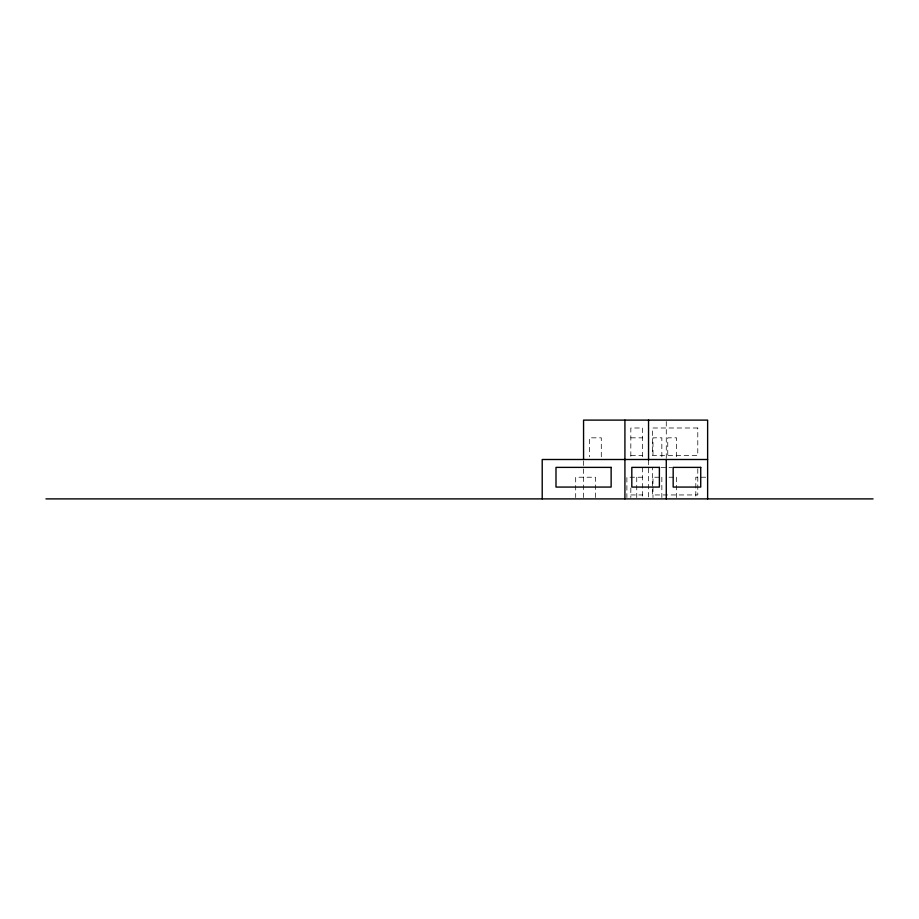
<?xml version="1.0" encoding="UTF-8"?>
<svg xmlns="http://www.w3.org/2000/svg" width="919" height="919" viewBox="0 0 919 919"><rect width="100%" height="100%" fill="white"/><g stroke="black" fill="none" stroke-linecap="round" stroke-linejoin="round"><path stroke-width="0.69" stroke-dasharray="4.59 3.45" d="M630.825 437.835L642.645 437.835M630.825 455.56L642.645 455.56M660.979 467.38L672.306 467.38M642.645 477.225L626.884 477.225L626.884 497.535M659.314 477.225L652.984 477.225L652.984 497.535M669.021 477.225L674.086 477.225M705.666 477.225L695.809 477.225L695.809 497.535M630.825 494.95L642.645 494.95M697.785 468.759L697.785 494.95L652.49 494.95L652.49 467.38M676.614 456.789L676.614 437.835L667.757 437.835L667.757 456.789M676.614 477.225L676.614 497.535M666.275 421.522L666.275 459.5M661.841 456.789L661.841 437.835L652.984 437.835L652.984 456.789M661.841 477.225L661.841 497.535M648.55 460.212L648.55 498.891M642.645 456.789L642.645 427.99L630.825 427.99L630.825 456.789M642.645 467.38L642.645 497.535M636.741 477.225L636.741 497.535M630.825 488.058L630.825 497.535M601.29 456.789L601.29 437.835L589.47 437.835L589.47 456.789M595.386 497.535L595.386 477.225L575.685 477.225L575.685 497.535M583.565 460.901L583.565 497.535M697.785 427.99L652.49 427.99L652.49 455.56L697.785 455.56L697.785 427.99"/><path stroke-width="1.38" d="M707.63 459.5L542.21 459.5L542.21 498.891M45.95 498.891L873.05 498.891M707.63 498.891L707.63 420.109L583.565 420.109L583.565 459.5M666.275 459.5L666.275 498.891M648.55 420.109L648.55 460.212M624.92 420.109L624.92 498.891M611.135 467.38L555.995 467.38L555.995 487.07L611.135 487.07L611.135 467.38M659.382 467.38L631.812 467.38L631.812 487.07L659.382 487.07L659.382 467.38M700.737 467.38L673.168 467.38L673.168 487.07L700.737 487.07L700.737 467.38"/></g></svg>
